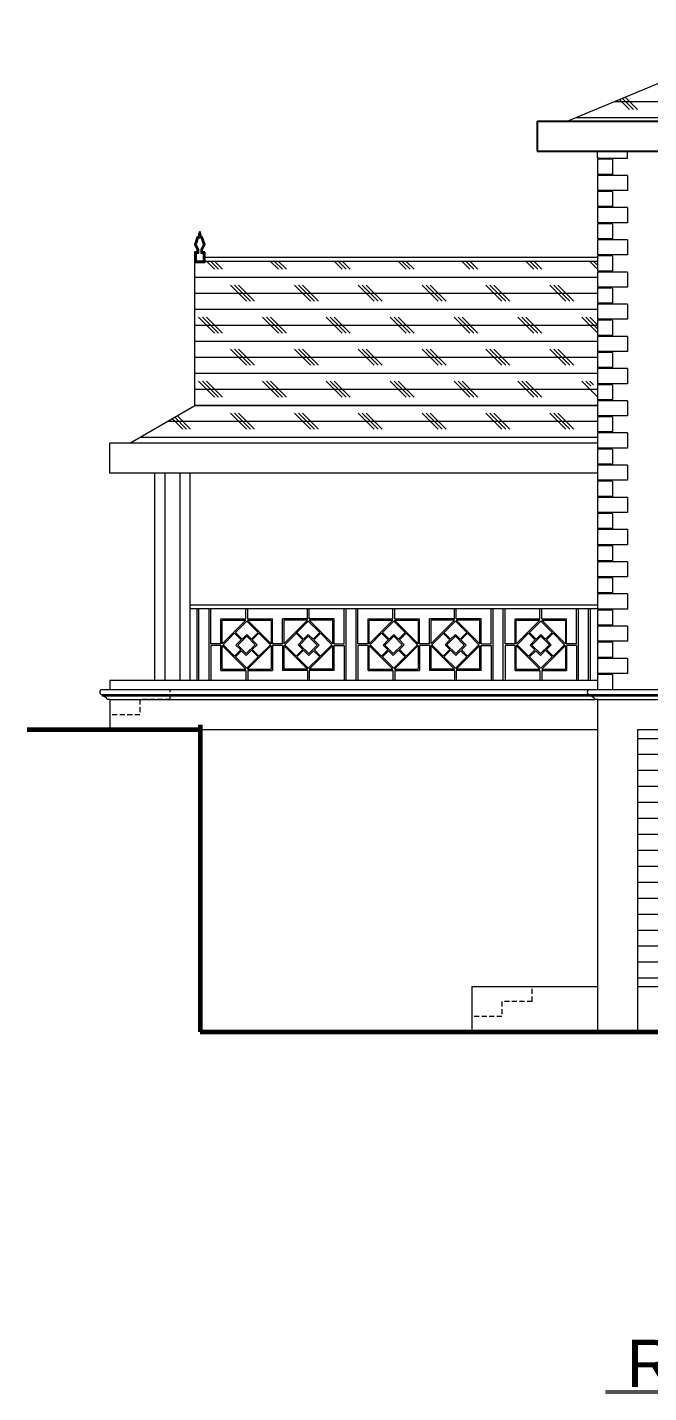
# Model space of a CAD drawing. Header units: millimetres. Extents: x -43527 to -16485, y 19062 to 36467.
# Drawn here: x -40911 to -40293, y 34672 to 36029 of the extents above; entities that cross this region are included whole.
import ezdxf

# ---------------------------------------------------------------- set-up
doc = ezdxf.new("R2010")
doc.units = ezdxf.units.MM
doc.header["$LTSCALE"] = 10
doc.linetypes.add('DASHED', pattern=[0.75, 0.5, -0.25])
for name, color, linetype, lineweight in [('ELE-1', 200, 'Continuous', 25), ('elevation', 2, 'Continuous', 20), ('projection', 181, 'DASHED', 13), ('ROOF', 3, 'Continuous', 25), ('TEXT', 6, 'Continuous', 25), ('THI.', 5, 'Continuous', 60), ('THIN', 241, 'Continuous', 5), ('THIN-2', 54, 'Continuous', 9), ('WALL  HATCH', 8, 'Continuous', 5), ('WIN', 1, 'Continuous', 20)]:
    doc.layers.add(name, color=color, linetype=linetype, lineweight=lineweight)
doc.styles.get("Standard").update_dxf_attribs({"font": 'arial.ttf', "height": 18})

msp = doc.modelspace()

# ---------------------------------------------------------------- hatches: boundary and pattern name
at = {"layer": 'WALL  HATCH'}
h = msp.add_hatch(dxfattribs=at)
h.set_pattern_fill('LINE', color=256, scale=5, style=0)
h.paths.add_polyline_path([(-40063.992, 35330.359), (-40108.992, 35330.359), (-40108.992, 35300.359), (-40108.992, 35285.359), (-40133.992, 35285.359), (-40133.992, 35185.359), (-40128.992, 35185.359, 0.27214466), (-40123.992, 35180.359), (-40123.992, 35177.859), (-40233.992, 35177.859), (-40233.992, 35180.359, 0.27214466), (-40228.992, 35185.359), (-40223.992, 35185.359), (-40223.992, 35285.359), (-40248.992, 35285.359), (-40248.992, 35300.359), (-40248.992, 35330.359), (-40303.992, 35330.359), (-40303.992, 35075.359), (-40063.992, 35075.359)])

# ---------------------------------------------------------------- linework, layer by layer
at = {"layer": 'ELE-1'}
for p, q in [((-40403.992, 35935.359), (-40063.992, 35935.359)), ((-40403.992, 35935.359), (-40403.992, 35905.359)), ((-40403.992, 35905.359), (-40063.992, 35905.359))]:
    msp.add_line(p, q, dxfattribs=at)
at = {"layer": 'elevation'}
for p, q in [((-40373.992, 35935.359), (-40148.992, 36028.557)), ((-40343.992, 35898.359), (-40343.992, 35905.359)), ((-40342.992, 35898.359), (-40343.992, 35898.359)), ((-40342.992, 35897.359), (-40343.992, 35897.359)), ((-40343.992, 35897.359), (-40343.992, 35882.359)), ((-40342.992, 35898.359), (-40342.992, 35897.359)), ((-40342.992, 35882.359), (-40343.992, 35882.359)), ((-40342.992, 35882.359), (-40343.992, 35882.359)), ((-40342.992, 35881.359), (-40343.992, 35881.359)), ((-40342.992, 35881.359), (-40343.992, 35881.359)), ((-40343.992, 35881.359), (-40343.992, 35866.359)), ((-40342.992, 35882.359), (-40342.992, 35881.359)), ((-40342.992, 35882.359), (-40342.992, 35881.359)), ((-40342.992, 35866.359), (-40343.992, 35866.359)), ((-40342.992, 35866.359), (-40343.992, 35866.359)), ((-40342.992, 35866.359), (-40342.992, 35865.359)), ((-40342.992, 35866.359), (-40342.992, 35865.359)), ((-40342.992, 35865.359), (-40343.992, 35865.359)), ((-40342.992, 35865.359), (-40343.992, 35865.359)), ((-40343.992, 35865.359), (-40343.992, 35850.359)), ((-40342.992, 35850.359), (-40343.992, 35850.359)), ((-40342.992, 35849.359), (-40343.992, 35849.359)), ((-40343.992, 35849.359), (-40343.992, 35834.359)), ((-40342.992, 35850.359), (-40342.992, 35849.359)), ((-40342.992, 35834.359), (-40343.992, 35834.359)), ((-40342.992, 35834.359), (-40343.992, 35834.359)), ((-40342.992, 35833.359), (-40343.992, 35833.359)), ((-40342.992, 35833.359), (-40343.992, 35833.359)), ((-40343.992, 35833.359), (-40343.992, 35818.359)), ((-40342.992, 35834.359), (-40342.992, 35833.359)), ((-40342.992, 35834.359), (-40342.992, 35833.359)), ((-40342.992, 35818.359), (-40343.992, 35818.359)), ((-40342.992, 35818.359), (-40343.992, 35818.359)), ((-40342.992, 35817.359), (-40343.992, 35817.359)), ((-40342.992, 35817.359), (-40343.992, 35817.359)), ((-40343.992, 35817.359), (-40343.992, 35802.359)), ((-40342.992, 35818.359), (-40342.992, 35817.359)), ((-40342.992, 35818.359), (-40342.992, 35817.359)), ((-40734.423, 35800.138), (-40343.992, 35800.138)), ((-40342.992, 35802.359), (-40343.992, 35802.359)), ((-40342.992, 35801.359), (-40343.992, 35801.359)), ((-40343.992, 35801.359), (-40343.992, 35786.359)), ((-40342.992, 35802.359), (-40342.992, 35801.359)), ((-40744.423, 35652.638), (-40744.423, 35795.138)), ((-40343.992, 35792.316), (-40347.815, 35796.138)), ((-40342.992, 35786.359), (-40343.992, 35786.359)), ((-40342.992, 35785.359), (-40343.992, 35785.359)), ((-40343.992, 35785.359), (-40343.992, 35770.359)), ((-40342.992, 35786.359), (-40342.992, 35785.359)), ((-40342.992, 35770.359), (-40343.992, 35770.359)), ((-40342.992, 35769.359), (-40343.992, 35769.359)), ((-40343.992, 35769.359), (-40343.992, 35754.359)), ((-40342.992, 35770.359), (-40342.992, 35769.359)), ((-40342.992, 35754.359), (-40343.992, 35754.359)), ((-40342.992, 35753.359), (-40343.992, 35753.359)), ((-40343.992, 35753.359), (-40343.992, 35738.359)), ((-40342.992, 35754.359), (-40342.992, 35753.359)), ((-40342.992, 35738.359), (-40343.992, 35738.359)), ((-40342.992, 35737.359), (-40343.992, 35737.359)), ((-40343.992, 35737.359), (-40343.992, 35722.359)), ((-40342.992, 35738.359), (-40342.992, 35737.359)), ((-40342.992, 35722.359), (-40343.992, 35722.359)), ((-40342.992, 35721.359), (-40343.992, 35721.359)), ((-40343.992, 35721.359), (-40343.992, 35706.359)), ((-40342.992, 35722.359), (-40342.992, 35721.359)), ((-40342.992, 35706.359), (-40343.992, 35706.359)), ((-40342.992, 35705.359), (-40343.992, 35705.359)), ((-40343.992, 35705.359), (-40343.992, 35690.359)), ((-40342.992, 35706.359), (-40342.992, 35705.359)), ((-40342.992, 35690.359), (-40343.992, 35690.359)), ((-40342.992, 35689.359), (-40343.992, 35689.359)), ((-40343.992, 35689.359), (-40343.992, 35674.359)), ((-40342.992, 35690.359), (-40342.992, 35689.359)), ((-40342.992, 35674.359), (-40343.992, 35674.359)), ((-40342.992, 35673.359), (-40343.992, 35673.359)), ((-40343.992, 35673.359), (-40343.992, 35658.359)), ((-40342.992, 35674.359), (-40342.992, 35673.359)), ((-40808.992, 35615.359), (-40744.423, 35652.638)), ((-40342.992, 35658.359), (-40343.992, 35658.359)), ((-40342.992, 35657.359), (-40343.992, 35657.359)), ((-40343.992, 35657.359), (-40343.992, 35642.359)), ((-40343.992, 35652.561), (-40343.992, 35652.561)), ((-40342.992, 35658.359), (-40342.992, 35657.359)), ((-40342.992, 35642.359), (-40343.992, 35642.359)), ((-40342.992, 35641.359), (-40343.992, 35641.359)), ((-40343.992, 35641.359), (-40343.992, 35626.359)), ((-40342.992, 35642.359), (-40342.992, 35641.359)), ((-40342.992, 35626.359), (-40343.992, 35626.359)), ((-40342.992, 35625.359), (-40343.992, 35625.359)), ((-40343.992, 35625.359), (-40343.992, 35610.359)), ((-40342.992, 35626.359), (-40342.992, 35625.359)), ((-40343.992, 35615.359), (-40828.992, 35615.359)), ((-40828.992, 35585.359), (-40828.992, 35615.359)), ((-40342.992, 35610.359), (-40343.992, 35610.359)), ((-40342.992, 35609.359), (-40343.992, 35609.359)), ((-40343.992, 35609.359), (-40343.992, 35594.359)), ((-40342.992, 35610.359), (-40342.992, 35609.359)), ((-40342.992, 35594.359), (-40343.992, 35594.359)), ((-40342.992, 35594.359), (-40342.992, 35593.359)), ((-40343.992, 35585.359), (-40828.992, 35585.359)), ((-40783.992, 35379.359), (-40783.992, 35585.359)), ((-40773.992, 35379.359), (-40773.992, 35585.359)), ((-40758.992, 35379.359), (-40758.992, 35585.359)), ((-40748.992, 35379.359), (-40748.992, 35585.359)), ((-40342.992, 35593.359), (-40343.992, 35593.359)), ((-40343.992, 35593.359), (-40343.992, 35578.359)), ((-40342.992, 35578.359), (-40343.992, 35578.359)), ((-40342.992, 35577.359), (-40343.992, 35577.359)), ((-40343.992, 35577.359), (-40343.992, 35562.359)), ((-40342.992, 35578.359), (-40342.992, 35577.359)), ((-40342.992, 35562.359), (-40343.992, 35562.359)), ((-40343.992, 35561.359), (-40343.992, 35546.359)), ((-40342.992, 35561.359), (-40343.992, 35561.359)), ((-40342.992, 35562.359), (-40342.992, 35561.359)), ((-40342.992, 35546.359), (-40343.992, 35546.359)), ((-40342.992, 35545.359), (-40343.992, 35545.359)), ((-40343.992, 35545.359), (-40343.992, 35530.359)), ((-40342.992, 35546.359), (-40342.992, 35545.359)), ((-40342.992, 35530.359), (-40343.992, 35530.359)), ((-40342.992, 35529.359), (-40343.992, 35529.359)), ((-40343.992, 35529.359), (-40343.992, 35514.359)), ((-40342.992, 35530.359), (-40342.992, 35529.359)), ((-40342.992, 35514.359), (-40343.992, 35514.359)), ((-40342.992, 35513.359), (-40343.992, 35513.359)), ((-40343.992, 35513.359), (-40343.992, 35498.359)), ((-40342.992, 35514.359), (-40342.992, 35513.359)), ((-40342.992, 35498.359), (-40343.992, 35498.359)), ((-40342.992, 35497.359), (-40343.992, 35497.359)), ((-40343.992, 35497.359), (-40343.992, 35482.359)), ((-40342.992, 35498.359), (-40342.992, 35497.359)), ((-40342.992, 35482.359), (-40343.992, 35482.359)), ((-40342.992, 35481.359), (-40343.992, 35481.359)), ((-40343.992, 35481.359), (-40343.992, 35466.359)), ((-40342.992, 35482.359), (-40342.992, 35481.359)), ((-40342.992, 35466.359), (-40343.992, 35466.359)), ((-40342.992, 35465.359), (-40343.992, 35465.359)), ((-40343.992, 35465.359), (-40343.992, 35450.359)), ((-40342.992, 35466.359), (-40342.992, 35465.359)), ((-40343.992, 35454.359), (-40748.992, 35454.359)), ((-40343.992, 35450.609), (-40748.992, 35450.609)), ((-40742.142, 35379.359), (-40742.142, 35450.609)), ((-40740.242, 35379.359), (-40740.242, 35450.609)), ((-40730.242, 35379.359), (-40730.242, 35450.609)), ((-40728.367, 35415.922), (-40728.367, 35450.609)), ((-40693.68, 35440.609), (-40693.68, 35450.609)), ((-40691.805, 35440.609), (-40691.805, 35450.609)), ((-40632.43, 35440.609), (-40632.43, 35450.609)), ((-40630.555, 35440.609), (-40630.555, 35450.609)), ((-40595.867, 35415.922), (-40595.867, 35450.609)), ((-40593.992, 35379.359), (-40593.992, 35450.609)), ((-40583.992, 35379.359), (-40583.992, 35450.609)), ((-40582.117, 35415.922), (-40582.117, 35450.609)), ((-40547.43, 35440.609), (-40547.43, 35450.609)), ((-40545.555, 35440.609), (-40545.555, 35450.609)), ((-40486.18, 35440.609), (-40486.18, 35450.609)), ((-40484.305, 35440.609), (-40484.305, 35450.609)), ((-40449.617, 35415.922), (-40449.617, 35450.609)), ((-40447.742, 35379.359), (-40447.742, 35450.609)), ((-40437.742, 35379.359), (-40437.742, 35450.609)), ((-40435.867, 35415.922), (-40435.867, 35450.609)), ((-40401.18, 35440.609), (-40401.18, 35450.609)), ((-40399.305, 35440.609), (-40399.305, 35450.609)), ((-40364.617, 35415.922), (-40364.617, 35450.609)), ((-40362.742, 35379.359), (-40362.742, 35450.609)), ((-40352.742, 35379.359), (-40352.742, 35450.609)), ((-40350.842, 35379.359), (-40350.842, 35450.609)), ((-40342.992, 35450.359), (-40343.992, 35450.359)), ((-40342.992, 35449.359), (-40343.992, 35449.359)), ((-40343.992, 35449.359), (-40343.992, 35434.359)), ((-40342.992, 35450.359), (-40342.992, 35449.359)), ((-40718.367, 35440.609), (-40693.68, 35440.609)), ((-40718.367, 35415.922), (-40718.367, 35440.609)), ((-40717.117, 35415.868), (-40717.117, 35439.359)), ((-40717.117, 35439.359), (-40693.626, 35439.359)), ((-40691.859, 35439.359), (-40668.367, 35439.359)), ((-40691.805, 35440.609), (-40667.117, 35440.609)), ((-40668.367, 35439.359), (-40668.367, 35415.868)), ((-40667.117, 35415.922), (-40667.117, 35440.609)), ((-40657.117, 35415.922), (-40657.117, 35440.609)), ((-40632.43, 35440.609), (-40657.117, 35440.609)), ((-40655.867, 35439.359), (-40655.867, 35415.868)), ((-40632.376, 35439.359), (-40655.867, 35439.359)), ((-40607.117, 35439.359), (-40630.609, 35439.359)), ((-40605.867, 35440.609), (-40630.555, 35440.609)), ((-40607.117, 35415.868), (-40607.117, 35439.359)), ((-40605.867, 35415.922), (-40605.867, 35440.609)), ((-40572.117, 35440.609), (-40547.43, 35440.609)), ((-40572.117, 35415.922), (-40572.117, 35440.609)), ((-40570.867, 35415.868), (-40570.867, 35439.359)), ((-40570.867, 35439.359), (-40547.376, 35439.359)), ((-40545.609, 35439.359), (-40522.117, 35439.359)), ((-40545.555, 35440.609), (-40520.867, 35440.609)), ((-40522.117, 35439.359), (-40522.117, 35415.868)), ((-40520.867, 35415.922), (-40520.867, 35440.609)), ((-40510.867, 35415.922), (-40510.867, 35440.609)), ((-40486.18, 35440.609), (-40510.867, 35440.609)), ((-40509.617, 35439.359), (-40509.617, 35415.868)), ((-40486.126, 35439.359), (-40509.617, 35439.359)), ((-40460.867, 35439.359), (-40484.359, 35439.359)), ((-40459.617, 35440.609), (-40484.305, 35440.609)), ((-40460.867, 35415.868), (-40460.867, 35439.359)), ((-40459.617, 35415.922), (-40459.617, 35440.609)), ((-40425.867, 35415.922), (-40425.867, 35440.609)), ((-40425.867, 35440.609), (-40401.18, 35440.609)), ((-40424.617, 35439.359), (-40401.126, 35439.359)), ((-40424.617, 35415.868), (-40424.617, 35439.359)), ((-40399.359, 35439.359), (-40375.867, 35439.359)), ((-40399.305, 35440.609), (-40374.617, 35440.609)), ((-40375.867, 35439.359), (-40375.867, 35415.868)), ((-40374.617, 35415.922), (-40374.617, 35440.609)), ((-40342.992, 35434.359), (-40343.992, 35434.359)), ((-40342.992, 35433.359), (-40343.992, 35433.359)), ((-40343.992, 35433.359), (-40343.992, 35418.359)), ((-40342.992, 35434.359), (-40342.992, 35433.359)), ((-40342.992, 35418.359), (-40343.992, 35418.359)), ((-40342.992, 35418.359), (-40342.992, 35417.359)), ((-40718.367, 35415.922), (-40728.367, 35415.922)), ((-40728.367, 35414.047), (-40728.367, 35379.359)), ((-40718.367, 35414.047), (-40728.367, 35414.047)), ((-40718.367, 35389.359), (-40718.367, 35414.047)), ((-40717.117, 35390.609), (-40717.117, 35414.1)), ((-40668.367, 35414.1), (-40668.367, 35390.609)), ((-40657.117, 35415.922), (-40667.117, 35415.922)), ((-40667.117, 35414.047), (-40667.117, 35389.359)), ((-40657.117, 35414.047), (-40667.117, 35414.047)), ((-40657.117, 35414.047), (-40657.117, 35389.359)), ((-40655.867, 35414.1), (-40655.867, 35390.609)), ((-40607.117, 35390.609), (-40607.117, 35414.1)), ((-40605.867, 35415.922), (-40595.867, 35415.922)), ((-40605.867, 35414.047), (-40595.867, 35414.047)), ((-40605.867, 35389.359), (-40605.867, 35414.047)), ((-40595.867, 35414.047), (-40595.867, 35379.359)), ((-40572.117, 35415.922), (-40582.117, 35415.922)), ((-40582.117, 35414.047), (-40582.117, 35379.359)), ((-40572.117, 35414.047), (-40582.117, 35414.047)), ((-40572.117, 35389.359), (-40572.117, 35414.047)), ((-40570.867, 35390.609), (-40570.867, 35414.1)), ((-40522.117, 35414.1), (-40522.117, 35390.609)), ((-40510.867, 35415.922), (-40520.867, 35415.922)), ((-40520.867, 35414.047), (-40520.867, 35389.359)), ((-40510.867, 35414.047), (-40520.867, 35414.047)), ((-40510.867, 35414.047), (-40510.867, 35389.359)), ((-40509.617, 35414.1), (-40509.617, 35390.609)), ((-40460.867, 35390.609), (-40460.867, 35414.1)), ((-40459.617, 35415.922), (-40449.617, 35415.922)), ((-40459.617, 35414.047), (-40449.617, 35414.047)), ((-40459.617, 35389.359), (-40459.617, 35414.047)), ((-40449.617, 35414.047), (-40449.617, 35379.359)), ((-40425.867, 35415.922), (-40435.867, 35415.922)), ((-40425.867, 35414.047), (-40435.867, 35414.047)), ((-40435.867, 35414.047), (-40435.867, 35379.359)), ((-40425.867, 35389.359), (-40425.867, 35414.047)), ((-40424.617, 35390.609), (-40424.617, 35414.1)), ((-40375.867, 35414.1), (-40375.867, 35390.609)), ((-40364.617, 35415.922), (-40374.617, 35415.922)), ((-40364.617, 35414.047), (-40374.617, 35414.047)), ((-40374.617, 35414.047), (-40374.617, 35389.359)), ((-40364.617, 35414.047), (-40364.617, 35379.359)), ((-40342.992, 35417.359), (-40343.992, 35417.359)), ((-40343.992, 35417.359), (-40343.992, 35402.359)), ((-40717.117, 35390.609), (-40693.626, 35390.609)), ((-40691.859, 35390.609), (-40668.367, 35390.609)), ((-40632.376, 35390.609), (-40655.867, 35390.609)), ((-40607.117, 35390.609), (-40630.609, 35390.609)), ((-40570.867, 35390.609), (-40547.376, 35390.609)), ((-40545.609, 35390.609), (-40522.117, 35390.609)), ((-40486.126, 35390.609), (-40509.617, 35390.609)), ((-40460.867, 35390.609), (-40484.359, 35390.609)), ((-40424.617, 35390.609), (-40401.126, 35390.609)), ((-40399.359, 35390.609), (-40375.867, 35390.609)), ((-40342.992, 35402.359), (-40343.992, 35402.359)), ((-40342.992, 35401.359), (-40343.992, 35401.359)), ((-40343.992, 35401.359), (-40343.992, 35386.359)), ((-40342.992, 35402.359), (-40342.992, 35401.359)), ((-40343.992, 35379.359), (-40828.992, 35379.359)), ((-40828.992, 35379.359), (-40828.992, 35370.359)), ((-40718.367, 35389.359), (-40693.68, 35389.359)), ((-40693.68, 35389.359), (-40693.68, 35379.359)), ((-40691.805, 35389.359), (-40667.117, 35389.359)), ((-40691.805, 35389.359), (-40691.805, 35379.359)), ((-40632.43, 35389.359), (-40657.117, 35389.359)), ((-40632.43, 35389.359), (-40632.43, 35379.359)), ((-40630.555, 35389.359), (-40630.555, 35379.359)), ((-40605.867, 35389.359), (-40630.555, 35389.359)), ((-40572.117, 35389.359), (-40547.43, 35389.359)), ((-40547.43, 35389.359), (-40547.43, 35379.359)), ((-40545.555, 35389.359), (-40520.867, 35389.359)), ((-40545.555, 35389.359), (-40545.555, 35379.359)), ((-40486.18, 35389.359), (-40510.867, 35389.359)), ((-40486.18, 35389.359), (-40486.18, 35379.359)), ((-40484.305, 35389.359), (-40484.305, 35379.359)), ((-40459.617, 35389.359), (-40484.305, 35389.359)), ((-40425.867, 35389.359), (-40401.18, 35389.359)), ((-40401.18, 35389.359), (-40401.18, 35379.359)), ((-40399.305, 35389.359), (-40399.305, 35379.359)), ((-40399.305, 35389.359), (-40374.617, 35389.359)), ((-40342.992, 35386.359), (-40343.992, 35386.359)), ((-40342.992, 35385.359), (-40343.992, 35385.359)), ((-40343.992, 35385.359), (-40343.992, 35370.359)), ((-40342.992, 35386.359), (-40342.992, 35385.359)), ((-40351.492, 35370.359), (-40071.492, 35370.359)), ((-40351.492, 35365.359), (-40351.492, 35364.109)), ((-40351.492, 35365.359), (-40071.492, 35365.359)), ((-40828.992, 35360.359), (-40828.992, 35330.359)), ((-40343.992, 35360.359), (-40346.492, 35360.359)), ((-40343.992, 35360.359), (-40066.492, 35360.359)), ((-40343.992, 35360.359), (-40343.992, 35030.359)), ((-40343.992, 35330.359), (-40738.992, 35330.359)), ((-40248.992, 35330.359), (-40303.992, 35330.359)), ((-40303.992, 35330.359), (-40303.992, 35030.359)), ((-40468.992, 35075.359), (-40343.992, 35075.359)), ((-40468.992, 35075.359), (-40468.992, 35030.359)), ((-40335.95, 34673.433), (-39567.391, 34673.433)), ((-40335.95, 34671.558), (-39567.391, 34671.558))]:
    msp.add_line(p, q, dxfattribs=at)
msp.add_lwpolyline([(-40739.232, 35818.888), (-40739.423, 35820.035), (-40739.614, 35818.888), (-40741.022, 35818.888), (-40743.073, 35812.734), (-40740.673, 35807.933), (-40740.673, 35803.888), (-40743.173, 35803.888), (-40743.173, 35796.388), (-40735.673, 35796.388), (-40735.673, 35803.888), (-40738.173, 35803.888), (-40738.173, 35807.933), (-40735.773, 35812.734), (-40737.824, 35818.888)], close=True, dxfattribs=at)
for centre, radius, start, end in [((-40351.492, 35367.859), 2.5, 90, 270), ((-40351.981, 35358.25), 5.88, 21.024576, 85.235628)]:
    msp.add_arc(centre, radius, start, end, dxfattribs=at)
at = {"layer": 'projection'}
for p, q in [((-40768.992, 35360.359), (-40768.992, 35370.359)), ((-40768.992, 35360.359), (-40798.992, 35360.359)), ((-40798.992, 35360.359), (-40798.992, 35345.359)), ((-40798.992, 35345.359), (-40828.992, 35345.359)), ((-40408.992, 35060.359), (-40408.992, 35074.359)), ((-40438.992, 35060.359), (-40438.992, 35045.359)), ((-40408.992, 35060.359), (-40438.992, 35060.359)), ((-40438.992, 35045.359), (-40468.992, 35045.359))]:
    msp.add_line(p, q, dxfattribs=at)
at = {"layer": 'ROOF'}
msp.add_lwpolyline([(-40734.423, 35805.138), (-40736.923, 35805.138), (-40736.923, 35807.638), (-40734.423, 35812.638), (-40736.923, 35820.138), (-40738.173, 35820.138), (-40738.923, 35824.638, 1), (-40739.923, 35824.638), (-40740.673, 35820.138), (-40741.923, 35820.138), (-40744.423, 35812.638), (-40741.923, 35807.638), (-40741.923, 35805.138), (-40744.423, 35805.138), (-40744.423, 35795.138), (-40734.423, 35795.138), (-40734.423, 35805.138)], format="xyb", dxfattribs=at)
at = {"layer": 'THI.'}
for p, q in [((-40738.992, 35330.359), (-40910.984, 35330.359)), ((-40738.992, 35335.359), (-40738.992, 35030.359)), ((-40738.992, 35030.359), (-38833.992, 35030.359))]:
    msp.add_line(p, q, dxfattribs=at)
at = {"layer": 'THIN'}
for p, q in [((-40327.229, 35954.729), (-40123.992, 35954.729)), ((-40311.95, 35946.805), (-40322.028, 35956.883)), ((-40307.981, 35946.805), (-40319.222, 35958.046)), ((-40304.012, 35946.805), (-40316.416, 35959.208)), ((-40365.554, 35938.854), (-40063.992, 35938.854)), ((-40734.423, 35795.979), (-40343.992, 35795.979)), ((-40724.7, 35788.055), (-40732.784, 35796.138)), ((-40720.731, 35788.055), (-40728.815, 35796.138)), ((-40716.762, 35788.055), (-40724.846, 35796.138)), ((-40661.2, 35788.055), (-40669.284, 35796.138)), ((-40657.231, 35788.055), (-40665.315, 35796.138)), ((-40653.262, 35788.055), (-40661.346, 35796.138)), ((-40597.7, 35788.055), (-40605.784, 35796.138)), ((-40593.731, 35788.055), (-40601.815, 35796.138)), ((-40589.762, 35788.055), (-40597.846, 35796.138)), ((-40534.2, 35788.055), (-40542.284, 35796.138)), ((-40530.231, 35788.055), (-40538.315, 35796.138)), ((-40526.262, 35788.055), (-40534.346, 35796.138)), ((-40470.7, 35788.055), (-40478.784, 35796.138)), ((-40466.731, 35788.055), (-40474.815, 35796.138)), ((-40462.762, 35788.055), (-40470.846, 35796.138)), ((-40407.2, 35788.055), (-40415.284, 35796.138)), ((-40403.231, 35788.055), (-40411.315, 35796.138)), ((-40399.262, 35788.055), (-40407.346, 35796.138)), ((-40343.992, 35788.347), (-40351.784, 35796.138)), ((-40744.423, 35780.104), (-40343.992, 35780.104)), ((-40692.95, 35756.305), (-40708.825, 35772.18)), ((-40688.981, 35756.305), (-40704.856, 35772.18)), ((-40685.012, 35756.305), (-40700.887, 35772.18)), ((-40629.45, 35756.305), (-40645.325, 35772.18)), ((-40625.481, 35756.305), (-40641.356, 35772.18)), ((-40621.512, 35756.305), (-40637.387, 35772.18)), ((-40565.95, 35756.305), (-40581.825, 35772.18)), ((-40561.981, 35756.305), (-40577.856, 35772.18)), ((-40558.012, 35756.305), (-40573.887, 35772.18)), ((-40502.45, 35756.305), (-40518.325, 35772.18)), ((-40498.481, 35756.305), (-40514.356, 35772.18)), ((-40494.512, 35756.305), (-40510.387, 35772.18)), ((-40438.95, 35756.305), (-40454.825, 35772.18)), ((-40434.981, 35756.305), (-40450.856, 35772.18)), ((-40431.012, 35756.305), (-40446.887, 35772.18)), ((-40375.45, 35756.305), (-40391.325, 35772.18)), ((-40371.481, 35756.305), (-40387.356, 35772.18)), ((-40367.512, 35756.305), (-40383.387, 35772.18)), ((-40744.423, 35764.229), (-40343.992, 35764.229)), ((-40744.423, 35748.354), (-40343.992, 35748.354)), ((-40744.423, 35732.479), (-40343.992, 35732.479)), ((-40724.7, 35724.554), (-40740.575, 35740.43)), ((-40720.731, 35724.554), (-40736.606, 35740.43)), ((-40716.762, 35724.554), (-40732.637, 35740.43)), ((-40661.2, 35724.554), (-40677.075, 35740.43)), ((-40657.231, 35724.554), (-40673.106, 35740.43)), ((-40653.262, 35724.554), (-40669.137, 35740.43)), ((-40597.7, 35724.554), (-40613.575, 35740.43)), ((-40593.731, 35724.554), (-40609.606, 35740.43)), ((-40589.762, 35724.554), (-40605.637, 35740.43)), ((-40534.2, 35724.554), (-40550.075, 35740.43)), ((-40530.231, 35724.554), (-40546.106, 35740.43)), ((-40526.262, 35724.554), (-40542.137, 35740.43)), ((-40470.7, 35724.554), (-40486.575, 35740.43)), ((-40466.731, 35724.554), (-40482.606, 35740.43)), ((-40462.762, 35724.554), (-40478.637, 35740.43)), ((-40407.2, 35724.554), (-40423.075, 35740.43)), ((-40403.231, 35724.554), (-40419.106, 35740.43)), ((-40399.262, 35724.554), (-40415.137, 35740.43)), ((-40343.992, 35724.847), (-40359.575, 35740.43)), ((-40343.992, 35728.816), (-40355.606, 35740.43)), ((-40343.992, 35732.785), (-40351.637, 35740.43)), ((-40744.423, 35716.604), (-40343.992, 35716.604)), ((-40692.95, 35692.804), (-40708.825, 35708.679)), ((-40688.981, 35692.804), (-40704.856, 35708.679)), ((-40685.012, 35692.804), (-40700.887, 35708.679)), ((-40629.45, 35692.804), (-40645.325, 35708.679)), ((-40625.481, 35692.804), (-40641.356, 35708.679)), ((-40621.512, 35692.804), (-40637.387, 35708.679)), ((-40565.95, 35692.804), (-40581.825, 35708.679)), ((-40561.981, 35692.804), (-40577.856, 35708.679)), ((-40558.012, 35692.804), (-40573.887, 35708.679)), ((-40502.45, 35692.804), (-40518.325, 35708.679)), ((-40498.481, 35692.804), (-40514.356, 35708.679)), ((-40494.512, 35692.804), (-40510.387, 35708.679)), ((-40438.95, 35692.804), (-40454.825, 35708.679)), ((-40434.981, 35692.804), (-40450.856, 35708.679)), ((-40431.012, 35692.804), (-40446.887, 35708.679)), ((-40375.45, 35692.804), (-40391.325, 35708.679)), ((-40371.481, 35692.804), (-40387.356, 35708.679)), ((-40367.512, 35692.804), (-40383.387, 35708.679)), ((-40744.423, 35700.729), (-40343.992, 35700.729)), ((-40744.423, 35684.854), (-40343.992, 35684.854)), ((-40724.7, 35661.054), (-40740.575, 35676.929)), ((-40720.731, 35661.054), (-40736.606, 35676.929)), ((-40716.762, 35661.054), (-40732.637, 35676.929)), ((-40661.2, 35661.054), (-40677.075, 35676.929)), ((-40657.231, 35661.054), (-40673.106, 35676.929)), ((-40653.262, 35661.054), (-40669.137, 35676.929)), ((-40597.7, 35661.054), (-40613.575, 35676.929)), ((-40593.731, 35661.054), (-40609.606, 35676.929)), ((-40589.762, 35661.054), (-40605.637, 35676.929)), ((-40534.2, 35661.054), (-40550.075, 35676.929)), ((-40530.231, 35661.054), (-40546.106, 35676.929)), ((-40526.262, 35661.054), (-40542.137, 35676.929)), ((-40470.7, 35661.054), (-40486.575, 35676.929)), ((-40466.731, 35661.054), (-40482.606, 35676.929)), ((-40462.762, 35661.054), (-40478.637, 35676.929)), ((-40407.2, 35661.054), (-40423.075, 35676.929)), ((-40403.231, 35661.054), (-40419.106, 35676.929)), ((-40399.262, 35661.054), (-40415.137, 35676.929)), ((-40343.992, 35661.347), (-40359.575, 35676.929)), ((-40350.3, 35671.782), (-40355.606, 35676.929)), ((-40347.783, 35673.374), (-40351.637, 35676.929)), ((-40744.423, 35668.979), (-40343.992, 35668.979)), ((-40744.423, 35653.104), (-40343.992, 35653.104)), ((-40771.112, 35637.229), (-40343.992, 35637.229)), ((-40756.45, 35629.304), (-40766.841, 35639.695)), ((-40752.481, 35629.304), (-40764.325, 35641.148)), ((-40748.512, 35629.304), (-40761.809, 35642.601)), ((-40692.95, 35629.304), (-40708.825, 35645.179)), ((-40688.981, 35629.304), (-40704.856, 35645.179)), ((-40685.012, 35629.304), (-40700.887, 35645.179)), ((-40629.45, 35629.304), (-40645.325, 35645.179)), ((-40625.481, 35629.304), (-40641.356, 35645.179)), ((-40621.512, 35629.304), (-40637.387, 35645.179)), ((-40565.95, 35629.304), (-40581.825, 35645.179)), ((-40561.981, 35629.304), (-40577.856, 35645.179)), ((-40558.012, 35629.304), (-40573.887, 35645.179)), ((-40502.45, 35629.304), (-40518.325, 35645.179)), ((-40498.481, 35629.304), (-40514.356, 35645.179)), ((-40494.512, 35629.304), (-40510.387, 35645.179)), ((-40438.95, 35629.304), (-40454.825, 35645.179)), ((-40434.981, 35629.304), (-40450.856, 35645.179)), ((-40431.012, 35629.304), (-40446.887, 35645.179)), ((-40375.45, 35629.304), (-40391.325, 35645.179)), ((-40371.481, 35629.304), (-40387.356, 35645.179)), ((-40367.512, 35629.304), (-40383.387, 35645.179)), ((-40798.608, 35621.354), (-40343.992, 35621.354)), ((-40717.117, 35415.868), (-40693.626, 35439.359)), ((-40704.046, 35427.172), (-40692.742, 35438.475)), ((-40692.742, 35438.475), (-40681.439, 35427.172)), ((-40691.859, 35439.359), (-40668.367, 35415.868)), ((-40632.376, 35439.359), (-40655.867, 35415.868)), ((-40631.492, 35438.475), (-40654.984, 35414.984)), ((-40620.189, 35427.172), (-40631.492, 35438.475)), ((-40607.117, 35415.868), (-40630.609, 35439.359)), ((-40570.867, 35415.868), (-40547.376, 35439.359)), ((-40557.796, 35427.172), (-40546.492, 35438.475)), ((-40546.492, 35438.475), (-40535.189, 35427.172)), ((-40545.609, 35439.359), (-40522.117, 35415.868)), ((-40486.126, 35439.359), (-40509.617, 35415.868)), ((-40485.242, 35438.475), (-40508.734, 35414.984)), ((-40473.939, 35427.172), (-40485.242, 35438.475)), ((-40460.867, 35415.868), (-40484.359, 35439.359)), ((-40424.617, 35415.868), (-40401.126, 35439.359)), ((-40411.546, 35427.172), (-40400.242, 35438.475)), ((-40400.242, 35438.475), (-40388.939, 35427.172)), ((-40399.359, 35439.359), (-40375.867, 35415.868)), ((-40716.234, 35414.984), (-40704.93, 35426.288)), ((-40704.93, 35426.288), (-40698.301, 35419.659)), ((-40704.046, 35427.172), (-40697.417, 35420.542)), ((-40703.417, 35414.542), (-40698.301, 35419.659)), ((-40701.65, 35414.542), (-40692.742, 35423.449)), ((-40697.417, 35420.542), (-40692.742, 35425.217)), ((-40692.742, 35425.217), (-40688.068, 35420.542)), ((-40692.742, 35423.449), (-40684.277, 35414.984)), ((-40688.068, 35420.542), (-40681.439, 35427.172)), ((-40687.184, 35419.659), (-40680.555, 35426.288)), ((-40687.184, 35419.659), (-40682.51, 35414.984)), ((-40680.555, 35426.288), (-40669.251, 35414.984)), ((-40637.051, 35419.659), (-40643.68, 35426.288)), ((-40636.167, 35420.542), (-40642.796, 35427.172)), ((-40637.051, 35419.659), (-40641.725, 35414.984)), ((-40631.492, 35423.449), (-40639.958, 35414.984)), ((-40631.492, 35425.217), (-40636.167, 35420.542)), ((-40626.818, 35420.542), (-40631.492, 35425.217)), ((-40622.585, 35414.542), (-40631.492, 35423.449)), ((-40620.189, 35427.172), (-40626.818, 35420.542)), ((-40619.305, 35426.288), (-40625.934, 35419.659)), ((-40620.818, 35414.542), (-40625.934, 35419.659)), ((-40608.001, 35414.984), (-40619.305, 35426.288)), ((-40569.984, 35414.984), (-40558.68, 35426.288)), ((-40558.68, 35426.288), (-40552.051, 35419.659)), ((-40557.796, 35427.172), (-40551.167, 35420.542)), ((-40557.167, 35414.542), (-40552.051, 35419.659)), ((-40555.4, 35414.542), (-40546.492, 35423.449)), ((-40551.167, 35420.542), (-40546.492, 35425.217)), ((-40546.492, 35425.217), (-40541.818, 35420.542)), ((-40546.492, 35423.449), (-40538.027, 35414.984)), ((-40541.818, 35420.542), (-40535.189, 35427.172)), ((-40540.934, 35419.659), (-40534.305, 35426.288)), ((-40540.934, 35419.659), (-40536.26, 35414.984)), ((-40534.305, 35426.288), (-40523.001, 35414.984)), ((-40490.801, 35419.659), (-40497.43, 35426.288)), ((-40489.917, 35420.542), (-40496.546, 35427.172)), ((-40490.801, 35419.659), (-40495.475, 35414.984)), ((-40485.242, 35423.449), (-40493.708, 35414.984)), ((-40485.242, 35425.217), (-40489.917, 35420.542)), ((-40480.568, 35420.542), (-40485.242, 35425.217)), ((-40476.335, 35414.542), (-40485.242, 35423.449)), ((-40473.939, 35427.172), (-40480.568, 35420.542)), ((-40473.055, 35426.288), (-40479.684, 35419.659)), ((-40474.568, 35414.542), (-40479.684, 35419.659)), ((-40461.751, 35414.984), (-40473.055, 35426.288)), ((-40423.734, 35414.984), (-40412.43, 35426.288)), ((-40412.43, 35426.288), (-40405.801, 35419.659)), ((-40411.546, 35427.172), (-40404.917, 35420.542)), ((-40410.917, 35414.542), (-40405.801, 35419.659)), ((-40409.15, 35414.542), (-40400.242, 35423.449)), ((-40404.917, 35420.542), (-40400.242, 35425.217)), ((-40400.242, 35425.217), (-40395.568, 35420.542)), ((-40400.242, 35423.449), (-40391.777, 35414.984)), ((-40395.568, 35420.542), (-40388.939, 35427.172)), ((-40394.684, 35419.659), (-40388.055, 35426.288)), ((-40394.684, 35419.659), (-40390.01, 35414.984)), ((-40388.055, 35426.288), (-40376.751, 35414.984)), ((-40717.117, 35414.1), (-40693.626, 35390.609)), ((-40716.234, 35414.984), (-40704.93, 35403.68)), ((-40704.93, 35403.68), (-40698.743, 35409.868)), ((-40704.046, 35402.797), (-40697.859, 35408.984)), ((-40703.417, 35414.542), (-40698.743, 35409.868)), ((-40701.65, 35414.542), (-40693.184, 35406.077)), ((-40697.859, 35408.984), (-40693.184, 35404.309)), ((-40684.277, 35414.984), (-40693.184, 35406.077)), ((-40688.068, 35409.426), (-40693.184, 35404.309)), ((-40668.367, 35414.1), (-40691.859, 35390.609)), ((-40688.068, 35409.426), (-40681.439, 35402.797)), ((-40682.51, 35414.984), (-40687.184, 35410.31)), ((-40687.184, 35410.31), (-40680.555, 35403.68)), ((-40669.251, 35414.984), (-40680.555, 35403.68)), ((-40655.867, 35414.1), (-40632.376, 35390.609)), ((-40654.984, 35414.984), (-40643.68, 35403.68)), ((-40637.051, 35410.31), (-40643.68, 35403.68)), ((-40636.167, 35409.426), (-40642.796, 35402.797)), ((-40641.725, 35414.984), (-40637.051, 35410.31)), ((-40639.958, 35414.984), (-40631.051, 35406.077)), ((-40636.167, 35409.426), (-40631.051, 35404.309)), ((-40622.585, 35414.542), (-40631.051, 35406.077)), ((-40626.376, 35408.984), (-40631.051, 35404.309)), ((-40607.117, 35414.1), (-40630.609, 35390.609)), ((-40620.189, 35402.797), (-40626.376, 35408.984)), ((-40620.818, 35414.542), (-40625.492, 35409.868)), ((-40619.305, 35403.68), (-40625.492, 35409.868)), ((-40608.001, 35414.984), (-40619.305, 35403.68)), ((-40570.867, 35414.1), (-40547.376, 35390.609)), ((-40569.984, 35414.984), (-40558.68, 35403.68)), ((-40558.68, 35403.68), (-40552.493, 35409.868)), ((-40557.796, 35402.797), (-40551.609, 35408.984)), ((-40557.167, 35414.542), (-40552.493, 35409.868)), ((-40555.4, 35414.542), (-40546.934, 35406.077)), ((-40551.609, 35408.984), (-40546.934, 35404.309)), ((-40538.027, 35414.984), (-40546.934, 35406.077)), ((-40541.818, 35409.426), (-40546.934, 35404.309)), ((-40522.117, 35414.1), (-40545.609, 35390.609)), ((-40541.818, 35409.426), (-40535.189, 35402.797)), ((-40536.26, 35414.984), (-40540.934, 35410.31)), ((-40540.934, 35410.31), (-40534.305, 35403.68)), ((-40523.001, 35414.984), (-40534.305, 35403.68)), ((-40509.617, 35414.1), (-40486.126, 35390.609)), ((-40508.734, 35414.984), (-40497.43, 35403.68)), ((-40490.801, 35410.31), (-40497.43, 35403.68)), ((-40489.917, 35409.426), (-40496.546, 35402.797)), ((-40495.475, 35414.984), (-40490.801, 35410.31)), ((-40493.708, 35414.984), (-40484.801, 35406.077)), ((-40489.917, 35409.426), (-40484.801, 35404.309)), ((-40476.335, 35414.542), (-40484.801, 35406.077)), ((-40480.126, 35408.984), (-40484.801, 35404.309)), ((-40460.867, 35414.1), (-40484.359, 35390.609)), ((-40473.939, 35402.797), (-40480.126, 35408.984)), ((-40474.568, 35414.542), (-40479.242, 35409.868)), ((-40473.055, 35403.68), (-40479.242, 35409.868)), ((-40461.751, 35414.984), (-40473.055, 35403.68)), ((-40424.617, 35414.1), (-40401.126, 35390.609)), ((-40423.734, 35414.984), (-40412.43, 35403.68)), ((-40412.43, 35403.68), (-40406.243, 35409.868)), ((-40411.546, 35402.797), (-40405.359, 35408.984)), ((-40410.917, 35414.542), (-40406.243, 35409.868)), ((-40409.15, 35414.542), (-40400.684, 35406.077)), ((-40405.359, 35408.984), (-40400.684, 35404.309)), ((-40391.777, 35414.984), (-40400.684, 35406.077)), ((-40395.568, 35409.426), (-40400.684, 35404.309)), ((-40375.867, 35414.1), (-40399.359, 35390.609)), ((-40395.568, 35409.426), (-40388.939, 35402.797)), ((-40390.01, 35414.984), (-40394.684, 35410.31)), ((-40394.684, 35410.31), (-40388.055, 35403.68)), ((-40376.751, 35414.984), (-40388.055, 35403.68)), ((-40704.046, 35402.797), (-40692.742, 35391.493)), ((-40681.439, 35402.797), (-40692.742, 35391.493)), ((-40642.796, 35402.797), (-40631.492, 35391.493)), ((-40620.189, 35402.797), (-40631.492, 35391.493)), ((-40557.796, 35402.797), (-40546.492, 35391.493)), ((-40535.189, 35402.797), (-40546.492, 35391.493)), ((-40496.546, 35402.797), (-40485.242, 35391.493)), ((-40473.939, 35402.797), (-40485.242, 35391.493)), ((-40411.546, 35402.797), (-40400.242, 35391.493)), ((-40388.939, 35402.797), (-40400.242, 35391.493))]:
    msp.add_line(p, q, dxfattribs=at)
at = {"layer": 'THIN-2'}
for p, q in [((-40734.423, 35796.138), (-40343.992, 35796.138)), ((-40744.423, 35652.638), (-40343.992, 35652.638)), ((-40836.492, 35365.359), (-40836.492, 35364.109)), ((-40836.492, 35364.109), (-40351.492, 35364.109)), ((-40828.992, 35360.359), (-40831.492, 35360.359)), ((-40828.992, 35360.359), (-40346.492, 35360.359)), ((-40303.992, 35075.359), (-40063.992, 35075.359))]:
    msp.add_line(p, q, dxfattribs=at)
msp.add_arc((-40836.981, 35358.25), 5.88, 21.024576, 85.235628, dxfattribs=at)
at = {"layer": 'WALL  HATCH'}
for p, q in [((-40328.992, 35897.359), (-40343.992, 35897.359)), ((-40342.992, 35898.359), (-40313.992, 35898.359)), ((-40328.992, 35897.359), (-40328.992, 35882.359)), ((-40313.992, 35898.359), (-40313.992, 35905.359)), ((-40328.992, 35882.359), (-40343.992, 35882.359)), ((-40313.992, 35881.359), (-40343.992, 35881.359)), ((-40313.992, 35881.359), (-40313.992, 35866.359)), ((-40313.992, 35866.359), (-40343.992, 35866.359)), ((-40328.992, 35865.359), (-40343.992, 35865.359)), ((-40328.992, 35865.359), (-40328.992, 35850.359)), ((-40328.992, 35850.359), (-40343.992, 35850.359)), ((-40313.992, 35849.359), (-40343.992, 35849.359)), ((-40313.992, 35849.359), (-40313.992, 35834.359)), ((-40313.992, 35834.359), (-40343.992, 35834.359)), ((-40328.992, 35833.359), (-40343.992, 35833.359)), ((-40328.992, 35833.359), (-40328.992, 35818.359)), ((-40328.992, 35818.359), (-40343.992, 35818.359)), ((-40313.992, 35817.359), (-40343.992, 35817.359)), ((-40313.992, 35817.359), (-40313.992, 35802.359)), ((-40313.992, 35802.359), (-40343.992, 35802.359)), ((-40328.992, 35801.359), (-40343.992, 35801.359)), ((-40328.992, 35801.359), (-40328.992, 35786.359)), ((-40328.992, 35786.359), (-40343.992, 35786.359)), ((-40313.992, 35785.359), (-40343.992, 35785.359)), ((-40313.992, 35785.359), (-40313.992, 35770.359)), ((-40313.992, 35770.359), (-40343.992, 35770.359)), ((-40328.992, 35769.359), (-40343.992, 35769.359)), ((-40328.992, 35769.359), (-40328.992, 35754.359)), ((-40328.992, 35754.359), (-40343.992, 35754.359)), ((-40313.992, 35753.359), (-40343.992, 35753.359)), ((-40313.992, 35753.359), (-40313.992, 35738.359)), ((-40313.992, 35738.359), (-40343.992, 35738.359)), ((-40328.992, 35737.359), (-40343.992, 35737.359)), ((-40328.992, 35737.359), (-40328.992, 35722.359)), ((-40328.992, 35722.359), (-40343.992, 35722.359)), ((-40313.992, 35721.359), (-40343.992, 35721.359)), ((-40313.992, 35721.359), (-40313.992, 35706.359)), ((-40313.992, 35706.359), (-40343.992, 35706.359)), ((-40328.992, 35705.359), (-40343.992, 35705.359)), ((-40328.992, 35705.359), (-40328.992, 35690.359)), ((-40328.992, 35690.359), (-40343.992, 35690.359)), ((-40313.992, 35689.359), (-40343.992, 35689.359)), ((-40313.992, 35689.359), (-40313.992, 35674.359)), ((-40313.992, 35674.359), (-40343.992, 35674.359)), ((-40328.992, 35673.359), (-40343.992, 35673.359)), ((-40328.992, 35673.359), (-40328.992, 35658.359)), ((-40328.992, 35658.359), (-40343.992, 35658.359)), ((-40313.992, 35657.359), (-40343.992, 35657.359)), ((-40313.992, 35657.359), (-40313.992, 35642.359)), ((-40313.992, 35642.359), (-40343.992, 35642.359)), ((-40328.992, 35641.359), (-40343.992, 35641.359)), ((-40328.992, 35641.359), (-40328.992, 35626.359)), ((-40328.992, 35626.359), (-40343.992, 35626.359)), ((-40313.992, 35625.359), (-40343.992, 35625.359)), ((-40313.992, 35625.359), (-40313.992, 35610.359)), ((-40313.992, 35610.359), (-40343.992, 35610.359)), ((-40328.992, 35609.359), (-40343.992, 35609.359)), ((-40328.992, 35609.359), (-40328.992, 35594.359)), ((-40328.992, 35594.359), (-40343.992, 35594.359)), ((-40313.992, 35593.359), (-40343.992, 35593.359)), ((-40313.992, 35593.359), (-40313.992, 35578.359)), ((-40313.992, 35578.359), (-40343.992, 35578.359)), ((-40328.992, 35577.359), (-40343.992, 35577.359)), ((-40328.992, 35577.359), (-40328.992, 35562.359)), ((-40328.992, 35562.359), (-40343.992, 35562.359)), ((-40313.992, 35561.359), (-40343.992, 35561.359)), ((-40313.992, 35561.359), (-40313.992, 35546.359)), ((-40313.992, 35546.359), (-40343.992, 35546.359)), ((-40328.992, 35545.359), (-40343.992, 35545.359)), ((-40328.992, 35545.359), (-40328.992, 35530.359)), ((-40328.992, 35530.359), (-40343.992, 35530.359)), ((-40313.992, 35529.359), (-40343.992, 35529.359)), ((-40313.992, 35529.359), (-40313.992, 35514.359)), ((-40313.992, 35514.359), (-40343.992, 35514.359)), ((-40328.992, 35513.359), (-40343.992, 35513.359)), ((-40328.992, 35513.359), (-40328.992, 35498.359)), ((-40328.992, 35498.359), (-40343.992, 35498.359)), ((-40313.992, 35497.359), (-40343.992, 35497.359)), ((-40313.992, 35497.359), (-40313.992, 35482.359)), ((-40313.992, 35482.359), (-40343.992, 35482.359)), ((-40328.992, 35481.359), (-40343.992, 35481.359)), ((-40328.992, 35481.359), (-40328.992, 35466.359)), ((-40328.992, 35466.359), (-40343.992, 35466.359)), ((-40313.992, 35465.359), (-40343.992, 35465.359)), ((-40313.992, 35465.359), (-40313.992, 35450.359)), ((-40313.992, 35450.359), (-40343.992, 35450.359)), ((-40328.992, 35449.359), (-40343.992, 35449.359)), ((-40328.992, 35449.359), (-40328.992, 35434.359)), ((-40328.992, 35434.359), (-40343.992, 35434.359)), ((-40313.992, 35433.359), (-40343.992, 35433.359)), ((-40313.992, 35433.359), (-40313.992, 35418.359)), ((-40313.992, 35418.359), (-40343.992, 35418.359)), ((-40328.992, 35417.359), (-40343.992, 35417.359)), ((-40328.992, 35417.359), (-40328.992, 35402.359)), ((-40328.992, 35402.359), (-40343.992, 35402.359)), ((-40313.992, 35401.359), (-40343.992, 35401.359)), ((-40313.992, 35401.359), (-40313.992, 35386.359)), ((-40313.992, 35386.359), (-40343.992, 35386.359)), ((-40328.992, 35385.359), (-40343.992, 35385.359)), ((-40328.992, 35385.359), (-40328.992, 35370.359)), ((-40351.492, 35364.109), (-40071.492, 35364.109))]:
    msp.add_line(p, q, dxfattribs=at)
at = {"layer": 'WIN'}
for p, q in [((-40836.492, 35370.359), (-40351.492, 35370.359)), ((-40836.492, 35365.359), (-40351.492, 35365.359))]:
    msp.add_line(p, q, dxfattribs=at)
msp.add_arc((-40836.492, 35367.859), 2.5, 90, 270, dxfattribs=at)

# ---------------------------------------------------------------- texts
at = {"layer": 'TEXT'}
msp.add_text('R. H.  SIDE  ELEVATION', height=46.875, dxfattribs=at).set_placement((-40314.949, 34677.282))

doc.saveas('drawing.dxf')
